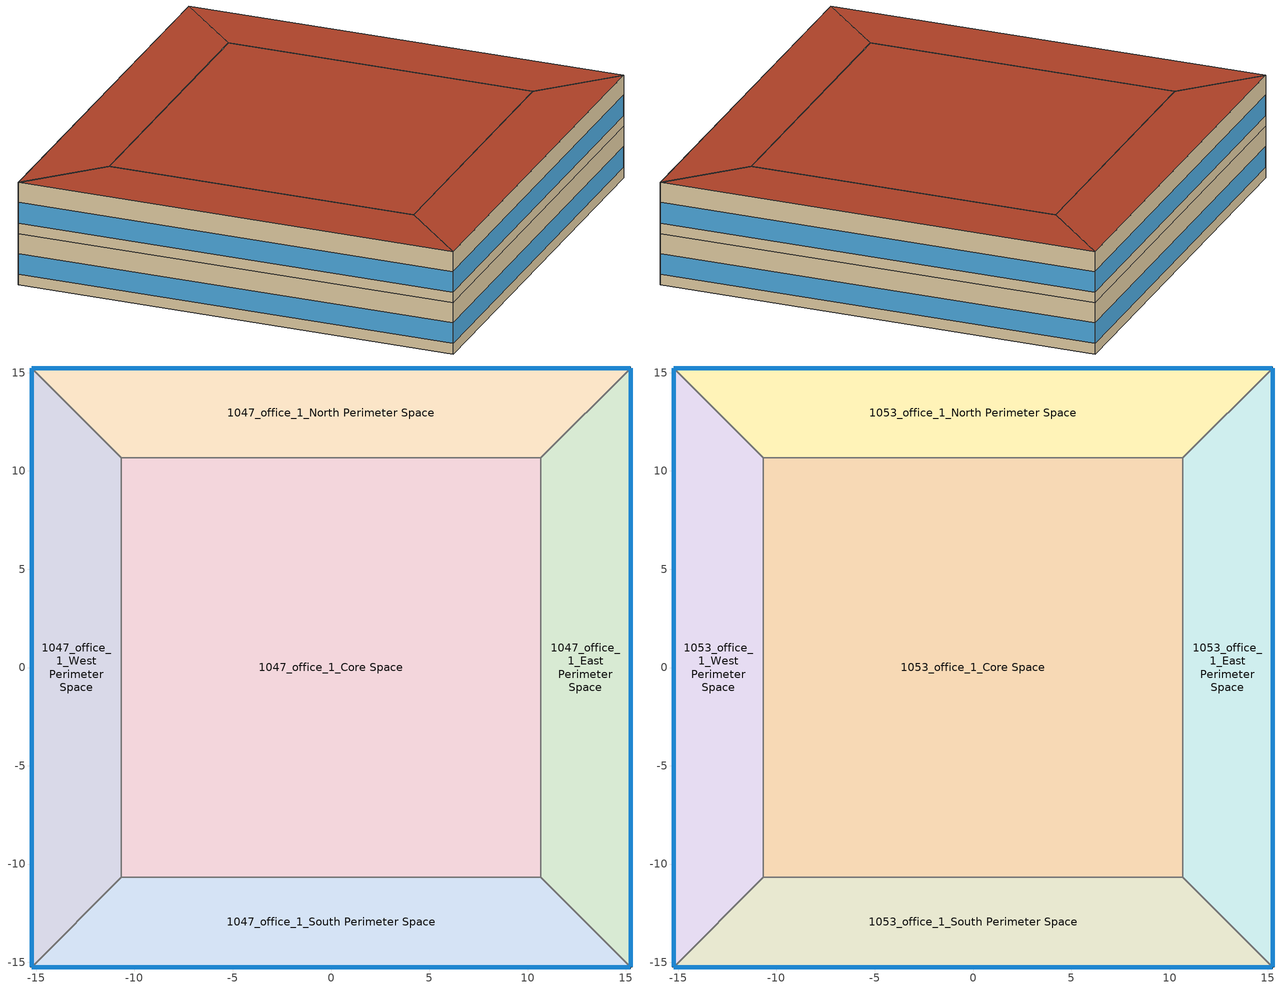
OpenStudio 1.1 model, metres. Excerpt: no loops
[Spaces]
1047_office_1_West Perimeter Space
 floor ground: -15.24,-15.24 -15.24,15.24 -10.67,10.67 -10.67,-10.67 z0
 wall outside (Masonry_Wall): -15.24,15.24 -15.24,-15.24 z0:3.66
 wall to 1047_office_1_North Perimeter Space: -10.67,10.67 -15.24,15.24 z0:3.66
 wall to 1047_office_1_Core Space: -10.67,-10.67 -10.67,10.67 z0:3.66
 wall to 1047_office_1_South Perimeter Space: -15.24,-15.24 -10.67,-10.67 z0:3.66
 window (fenestration_3.2366098693859_0.39_0.7): -15.24,15.21 -15.24,-15.21 z0.76:2.23
1047_office_1_North Perimeter Space
 floor ground: -15.24,15.24 15.24,15.24 10.67,10.67 -10.67,10.67 z0
 wall outside (Masonry_Wall): 15.24,15.24 -15.24,15.24 z0:3.66
 wall to 1047_office_1_East Perimeter Space: 10.67,10.67 15.24,15.24 z0:3.66
 wall to 1047_office_1_Core Space: -10.67,10.67 10.67,10.67 z0:3.66
 window (fenestration_3.2366098693859_0.39_0.7): 15.21,15.24 -15.21,15.24 z0.76:2.23
1047_office_1_East Perimeter Space
 floor ground: 15.24,15.24 15.24,-15.24 10.67,-10.67 10.67,10.67 z0
 wall outside (Masonry_Wall): 15.24,-15.24 15.24,15.24 z0:3.66
 wall to 1047_office_1_South Perimeter Space: 10.67,-10.67 15.24,-15.24 z0:3.66
 wall to 1047_office_1_Core Space: 10.67,10.67 10.67,-10.67 z0:3.66
 window (fenestration_3.2366098693859_0.39_0.7): 15.24,-15.21 15.24,15.21 z0.76:2.23
1047_office_1_South Perimeter Space
 floor ground: 15.24,-15.24 -15.24,-15.24 -10.67,-10.67 10.67,-10.67 z0
 wall outside (Masonry_Wall): -15.24,-15.24 15.24,-15.24 z0:3.66
 wall to 1047_office_1_Core Space: 10.67,-10.67 -10.67,-10.67 z0:3.66
 window (fenestration_3.2366098693859_0.39_0.7): -15.21,-15.24 15.21,-15.24 z0.76:2.23
1047_office_1_Core Space
 floor ground: -10.67,-10.67 -10.67,10.67 10.67,10.67 10.67,-10.67 z0
1053_office_1_West Perimeter Space
 floor to 1047_office_1_West Perimeter Space: -15.24,-15.24 -15.24,15.24 -10.67,10.67 -10.67,-10.67 z3.66
 wall outside (Masonry_Wall): -15.24,15.24 -15.24,-15.24 z3.66:7.32
 wall to 1053_office_1_North Perimeter Space: -10.67,10.67 -15.24,15.24 z3.66:7.32
 wall to 1053_office_1_Core Space: -10.67,-10.67 -10.67,10.67 z3.66:7.32
 wall to 1053_office_1_South Perimeter Space: -15.24,-15.24 -10.67,-10.67 z3.66:7.32
 window (fenestration_3.2366098693859_0.39_0.7): -15.24,15.21 -15.24,-15.21 z4.42:5.89
 roof outside: -10.67,-10.67 -10.67,10.67 -15.24,15.24 -15.24,-15.24 z7.32
1053_office_1_North Perimeter Space
 floor to 1047_office_1_North Perimeter Space: -15.24,15.24 15.24,15.24 10.67,10.67 -10.67,10.67 z3.66
 wall outside (Masonry_Wall): 15.24,15.24 -15.24,15.24 z3.66:7.32
 wall to 1053_office_1_East Perimeter Space: 10.67,10.67 15.24,15.24 z3.66:7.32
 wall to 1053_office_1_Core Space: -10.67,10.67 10.67,10.67 z3.66:7.32
 window (fenestration_3.2366098693859_0.39_0.7): 15.21,15.24 -15.21,15.24 z4.42:5.89
 roof outside: -10.67,10.67 10.67,10.67 15.24,15.24 -15.24,15.24 z7.32
1053_office_1_East Perimeter Space
 floor to 1047_office_1_East Perimeter Space: 15.24,15.24 15.24,-15.24 10.67,-10.67 10.67,10.67 z3.66
 wall outside (Masonry_Wall): 15.24,-15.24 15.24,15.24 z3.66:7.32
 wall to 1053_office_1_South Perimeter Space: 10.67,-10.67 15.24,-15.24 z3.66:7.32
 wall to 1053_office_1_Core Space: 10.67,10.67 10.67,-10.67 z3.66:7.32
 window (fenestration_3.2366098693859_0.39_0.7): 15.24,-15.21 15.24,15.21 z4.42:5.89
 roof outside: 10.67,10.67 10.67,-10.67 15.24,-15.24 15.24,15.24 z7.32
1053_office_1_South Perimeter Space
 floor to 1047_office_1_South Perimeter Space: 15.24,-15.24 -15.24,-15.24 -10.67,-10.67 10.67,-10.67 z3.66
 wall outside (Masonry_Wall): -15.24,-15.24 15.24,-15.24 z3.66:7.32
 wall to 1053_office_1_Core Space: 10.67,-10.67 -10.67,-10.67 z3.66:7.32
 window (fenestration_3.2366098693859_0.39_0.7): -15.21,-15.24 15.21,-15.24 z4.42:5.89
 roof outside: 10.67,-10.67 -10.67,-10.67 -15.24,-15.24 15.24,-15.24 z7.32
1053_office_1_Core Space
 floor to 1047_office_1_Core Space: -10.67,-10.67 -10.67,10.67 10.67,10.67 10.67,-10.67 z3.66
 roof outside: 10.67,-10.67 10.67,10.67 -10.67,10.67 -10.67,-10.67 z7.32
[Building]
Measure SAT Reset Test2: Default Construction Set=Default Construction Set 1
[Site]
Chicago Midway Ap_IL_USA: Latitude {deg}=41.78; Longitude {deg}=-87.75; Time Zone {hr}=-6; Elevation {m}=186
[Site:GroundTemperature:BuildingSurface]
19.527, 19.502, 19.536, 19.598, 20.002, 21.64, 22.225, 22.375, 21.449, 20.121, 19.802, 19.633
[Site:WaterMainsTemperature]
Calculation Method=Correlation; Annual Average Outdoor Air Temperature {C}=9.69; Maximum Difference In Monthly Average Outdoor Air Temperatures {deltaC}=28.1
[SizingPeriod:DesignDay] Barometric Pressure {Pa}=99110; Sky Clearness=0; Rain Indicator=0; Snow Indicator=0; Day of Month=21; Daylight Saving Time Indicator=0; Humidity Indicating Type=Wetbulb; Dry-Bulb Temperature Range Modifier Type=DefaultMultipliers; Daily Wet-Bulb Temperature Range {deltaC}=0
Name | Maximum Dry-Bulb Temperature {C} | Daily Dry-Bulb Temperature Range {deltaC} | Humidity Indicating Conditions at Maximum Dry-Bulb {BasedOnField A3} | Wind Speed {m/s} | Wind Direction {deg} | Month | Day Type | Solar Model Indicator | ASHRAE Taub | ASHRAE Taud
Chicago Midway Ap Ann Htg 99.6% Condns DB | -18.7 | 0 | -18.7 | 5.3 | 300 | 1 | WinterDesignDay | ASHRAEClearSky | 0 | 0
Chicago Midway Ap Ann Clg .4% Condns DB=>MWB | 33.4 | 8.8 | 23.8 | 5.6 | 220 | 7 | SummerDesignDay | ASHRAETau | 0.457 | 2.043
[Construction]
INT-FLOOR-TOPSIDE: 1/2IN Gypsum, 4IN CONCRETE HW, CP02 CARPET PAD
INT-FLOOR-UNDERSIDE: CP02 CARPET PAD, 4IN CONCRETE HW, 1/2IN Gypsum
Standard_Int-Wall: 1/2IN Gypsum, 1/2IN Gypsum
Masonry_Wall: 1IN Stucco, 8IN CONCRETE HW, Masonry Wall Insulation, 1/2IN Gypsum
IEAD_Metal_Deck: Roof Membrane, IEAD Roof Insulation, Metal Decking
Insul_slab: Floor Insulation, MAT-CC05 8 HW CONCRETE
fenestration_3.2366098693859_0.39_0.7: Glazing Layer
[Material] Thermal Absorptance=0.9
Name | Roughness | Thickness {m} | Conductivity {W/m-K} | Density {kg/m3} | Specific Heat {J/kg-K} | Solar Absorptance | Visible Absorptance
1/2IN Gypsum | Smooth | 0.0127 | 0.16 | 784.9 | 830 | 0.92 | 0.92
4IN CONCRETE HW | Rough | 0.1016 | 1.311 | 2240 | 836.8 | 0.7 | 0.7
1IN Stucco | Smooth | 0.0253 | 0.6918 | 1858 | 837 | 0.92 | 0.92
8IN CONCRETE HW; MAT-CC05 8 HW CONCRETE | Rough | 0.2032 | 1.311 | 2240 | 836.8 | 0.7 | 0.7
Masonry Wall Insulation | MediumRough | 0.0568815 | 0.049 | 265 | 836.8 | 0.7 | 0.7
Roof Membrane | VeryRough | 0.0095 | 0.16 | 1121.29 | 1460 | 0.7 | 0.7
IEAD Roof Insulation | MediumRough | 0.134064 | 0.049 | 265 | 836.8 | 0.7 | 0.7
Metal Decking | MediumSmooth | 0.0015 | 45.006 | 7680 | 418.4 | 0.7 | 0.3
Floor Insulation | MediumRough | 0.0795 | 0.045 | 265 | 836.8 | 0.7 | 0.7
[Material:NoMass]
CP02 CARPET PAD: Roughness=VeryRough; Thermal Resistance {m2-K/W}=0.2165; Thermal Absorptance=0.9; Solar Absorptance=0.7; Visible Absorptance=0.8
[DefaultSurfaceConstructions]
Name | Floor Construction | Wall Construction | Roof Ceiling Construction
Default Surface Constructions 1 | INT-FLOOR-TOPSIDE | Standard_Int-Wall | INT-FLOOR-UNDERSIDE
Default Surface Constructions 8; Default Surface Constructions 9; Default Surface Constructions 16; Default Surface Constructions 17 | Insul_slab |  | IEAD_Metal_Deck
[DefaultConstructionSet]
Name | Default Interior Surface Constructions | Default Exterior Surface Constructions | Default Ground Contact Surface Constructions
Default Construction Set 1 | Default Surface Constructions 1
Default Construction Set 5 |  | Default Surface Constructions 8 | Default Surface Constructions 9
Default Construction Set 9 |  | Default Surface Constructions 16 | Default Surface Constructions 17
[WindowMaterial:SimpleGlazingSystem]
Glazing Layer: U-Factor {W/m2-K}=3.23661; Solar Heat Gain Coefficient=0.39; Visible Transmittance=0.7
[AvailabilityManager:Scheduled]
Name | Schedule
Availability Manager Scheduled 1 | Airloop_619_Sched_Ruleset
Availability Manager Scheduled 2 | Airloop_622_Sched_Ruleset
[Controller:WaterCoil] Minimum Actuated Flow {m3/s}=0
Name | Action
Controller Water Coil 1 | Reverse
Controller Water Coil 2 | Normal
[BuildingStory] Nominal Z Coordinate {m}=0; Nominal Floor to Floor Height {m}=3.6576
Story 1; Story 2
[Space]
Name | Space Type | Default Construction Set | Building Story | Thermal Zone
1047_office_1_West Perimeter Space | PNNL_Asset_Rating_Office_Space_Type | Default Construction Set 5 | Story 1 | 1047_office_1_West Perimeter
1047_office_1_North Perimeter Space | PNNL_Asset_Rating_Office_Space_Type | Default Construction Set 5 | Story 1 | 1047_office_1_North Perimeter
1047_office_1_East Perimeter Space | PNNL_Asset_Rating_Office_Space_Type | Default Construction Set 5 | Story 1 | 1047_office_1_East Perimeter
1047_office_1_South Perimeter Space | PNNL_Asset_Rating_Office_Space_Type | Default Construction Set 5 | Story 1 | 1047_office_1_South Perimeter
1047_office_1_Core Space | PNNL_Asset_Rating_Office_Space_Type | Default Construction Set 5 | Story 1 | 1047_office_1_Core
1053_office_1_West Perimeter Space | PNNL_Asset_Rating_Office_Space_Type 1 | Default Construction Set 9 | Story 2 | 1053_office_1_West Perimeter
1053_office_1_North Perimeter Space | PNNL_Asset_Rating_Office_Space_Type 1 | Default Construction Set 9 | Story 2 | 1053_office_1_North Perimeter
1053_office_1_East Perimeter Space | PNNL_Asset_Rating_Office_Space_Type 1 | Default Construction Set 9 | Story 2 | 1053_office_1_East Perimeter
1053_office_1_South Perimeter Space | PNNL_Asset_Rating_Office_Space_Type 1 | Default Construction Set 9 | Story 2 | 1053_office_1_South Perimeter
1053_office_1_Core Space | PNNL_Asset_Rating_Office_Space_Type 1 | Default Construction Set 9 | Story 2 | 1053_office_1_Core
[ThermalZone] Use Ideal Air Loads=No
Name | Thermostat
1047_office_1_West Perimeter; 1047_office_1_North Perimeter; 1047_office_1_East Perimeter; 1047_office_1_South Perimeter; 1047_office_1_Core | Thermostat Setpoint Dual Setpoint 1
1053_office_1_West Perimeter; 1053_office_1_North Perimeter; 1053_office_1_East Perimeter; 1053_office_1_South Perimeter; 1053_office_1_Core | Thermostat Setpoint Dual Setpoint 2
[SpaceType] Default Schedule Set=PNNL_Asset_Rating_Office_Space_Type_Default_Schedule_Set; Design Specification Outdoor Air Object=PNNL_Asset_Rating_Office_Outdoor_Air
PNNL_Asset_Rating_Office_Space_Type; PNNL_Asset_Rating_Office_Space_Type 1
[DefaultScheduleSet]
PNNL_Asset_Rating_Office_Space_Type_Default_Schedule_Set: Number of People Schedule=PNNL_Asset_Rating_Office_Occupancy_Schedule; People Activity Level Schedule=PNNL_Asset_Rating_Office_Activity_Schedule; Lighting Schedule=PNNL_Asset_Rating_Office_Lighting_Schedule; Electric Equipment Schedule=PNNL_Asset_Rating_Office_Plug_And_Process_Schedule; Hot Water Equipment Schedule=PNNL_Asset_Rating_Office_Service_Water_Heating_Schedule 1; Infiltration Schedule=PNNL_Asset_Rating_Office_Infiltration_Schedule
[DesignSpecification:OutdoorAir]
PNNL_Asset_Rating_Office_Outdoor_Air: Outdoor Air Flow per Floor Area {m3/s-m2}=0.0004318
[People] People Definition=PNNL_Asset_Rating_Office_Occupants_Definition; Activity Level Schedule=PNNL_Asset_Rating_Office_Activity_Schedule
Name | Space or SpaceType
PNNL_Asset_Rating_Office_Occupants | PNNL_Asset_Rating_Office_Space_Type
PNNL_Asset_Rating_Office_Occupants 1 | PNNL_Asset_Rating_Office_Space_Type 1
[People:Definition]
PNNL_Asset_Rating_Office_Occupants_Definition: Number of People Calculation Method=Area/Person; Space Floor Area per Person {m2/person}=18.5806; Fraction Radiant=0.3; Sensible Heat Fraction=0.5
[Lights]
Name | Lights Definition | Space or SpaceType
PNNL_Asset_Rating_Office_Lights | PNNL_Asset_Rating_Office_Lights_Definition | PNNL_Asset_Rating_Office_Space_Type
PNNL_Asset_Rating_Office_Lights 1 | PNNL_Asset_Rating_Office_Lights_Definition 1 | PNNL_Asset_Rating_Office_Space_Type 1
[Lights:Definition] Design Level Calculation Method=Watts/Area; Fraction Radiant=0.37; Fraction Visible=0.18; Return Air Fraction=0
Name | Watts per Space Floor Area {W/m2}
PNNL_Asset_Rating_Office_Lights_Definition | 7.18267
PNNL_Asset_Rating_Office_Lights_Definition 1 | 10.261
[ElectricEquipment] Electric Equipment Definition=PNNL_Asset_Rating_Office_Plug_Loads_Definition
Name | Space or SpaceType
PNNL_Asset_Rating_Office_Plug_Loads | PNNL_Asset_Rating_Office_Space_Type
PNNL_Asset_Rating_Office_Plug_Loads 1 | PNNL_Asset_Rating_Office_Space_Type 1
[ElectricEquipment:Definition]
PNNL_Asset_Rating_Office_Plug_Loads_Definition: Design Level Calculation Method=Watts/Area; Watts per Space Floor Area {W/m2}=8.07293; Fraction Latent=0; Fraction Radiant=0.3; Fraction Lost=0
[SpaceInfiltration:DesignFlowRate] Design Flow Rate Calculation Method=Flow/ExteriorArea; Flow per Exterior Surface Area {m3/s-m2}=0.00054919
Name | Space or SpaceType
PNNL_Asset_Rating_Office_Infiltration | PNNL_Asset_Rating_Office_Space_Type
PNNL_Asset_Rating_Office_Infiltration 1 | PNNL_Asset_Rating_Office_Space_Type 1
[ThermostatSetpoint:DualSetpoint]
Name | Heating Setpoint Temperature Schedule | Cooling Setpoint Temperature Schedule
Thermostat Setpoint Dual Setpoint 1 | PNNL_Asset_Rating_Office_Heating_Schedule | PNNL_Asset_Rating_Office_Cooling_Schedule
Thermostat Setpoint Dual Setpoint 2 | PNNL_Asset_Rating_Office_Heating_Schedule 1 | PNNL_Asset_Rating_Office_Cooling_Schedule 1
[Schedule:Ruleset]
Name | Default Day Schedule | Summer Design Day Schedule | Winter Design Day Schedule
Airloop_619_Sched_Ruleset | PNNL_Asset_Rating_Office_Hvac_Schedule_Week_Day 1 | PNNL_Asset_Rating_Office_Hvac_Schedule_Summer_Design_Day 1 | PNNL_Asset_Rating_Office_Hvac_Schedule_Winter_Design_Day 1
Airloop_622_Sched_Ruleset | PNNL_Asset_Rating_Office_Hvac_Schedule_Week_Day 2 | PNNL_Asset_Rating_Office_Hvac_Schedule_Summer_Design_Day 2 | PNNL_Asset_Rating_Office_Hvac_Schedule_Winter_Design_Day 2
PNNL_Asset_Rating_Office_Occupancy_Schedule | PNNL_Asset_Rating_Office_Occupancy_Schedule_Week_Day | PNNL_Asset_Rating_Office_Occupancy_Schedule_Summer_Design_Day | PNNL_Asset_Rating_Office_Occupancy_Schedule_Winter_Design_Day
PNNL_Asset_Rating_Office_Activity_Schedule | PNNL_Asset_Rating_Office_Activity_Schedule_Week_Day | PNNL_Asset_Rating_Office_Activity_Schedule_Summer_Design_Day | PNNL_Asset_Rating_Office_Activity_Schedule_Winter_Design_Day
PNNL_Asset_Rating_Office_Lighting_Schedule | PNNL_Asset_Rating_Office_Lighting_Schedule_Week_Day | PNNL_Asset_Rating_Office_Lighting_Schedule_Summer_Design_Day | PNNL_Asset_Rating_Office_Lighting_Schedule_Winter_Design_Day
PNNL_Asset_Rating_Office_Plug_And_Process_Schedule | PNNL_Asset_Rating_Office_Plug_And_Process_Schedule_Week_Day | PNNL_Asset_Rating_Office_Plug_And_Process_Schedule_Summer_Design_Day | PNNL_Asset_Rating_Office_Plug_And_Process_Schedule_Winter_Design_Day
PNNL_Asset_Rating_Office_Infiltration_Schedule | PNNL_Asset_Rating_Office_Infiltration_Schedule_Week_Day | PNNL_Asset_Rating_Office_Infiltration_Schedule_Summer_Design_Day | PNNL_Asset_Rating_Office_Infiltration_Schedule_Winter_Design_Day
PNNL_Asset_Rating_Office_Heating_Schedule | PNNL_Asset_Rating_Office_Heating_Schedule_Week_Day | PNNL_Asset_Rating_Office_Heating_Schedule_Summer_Design_Day | PNNL_Asset_Rating_Office_Heating_Schedule_Winter_Design_Day
PNNL_Asset_Rating_Office_Cooling_Schedule | PNNL_Asset_Rating_Office_Cooling_Schedule_Week_Day | PNNL_Asset_Rating_Office_Cooling_Schedule_Summer_Design_Day | PNNL_Asset_Rating_Office_Cooling_Schedule_Winter_Design_Day
PNNL_Asset_Rating_Office_Service_Water_Heating_Schedule 1 | PNNL_Asset_Rating_Office_Service_Water_Heating_Schedule_Week_Day 2 | PNNL_Asset_Rating_Office_Service_Water_Heating_Schedule_Summer_Design_Day 2 | PNNL_Asset_Rating_Office_Service_Water_Heating_Schedule_Winter_Design_Day 2
PNNL_Asset_Rating_Office_Heating_Schedule 1 | PNNL_Asset_Rating_Office_Heating_Schedule_Week_Day 1 | PNNL_Asset_Rating_Office_Heating_Schedule_Summer_Design_Day 1 | PNNL_Asset_Rating_Office_Heating_Schedule_Winter_Design_Day 1
PNNL_Asset_Rating_Office_Cooling_Schedule 1 | PNNL_Asset_Rating_Office_Cooling_Schedule_Week_Day 1 | PNNL_Asset_Rating_Office_Cooling_Schedule_Summer_Design_Day 1 | PNNL_Asset_Rating_Office_Cooling_Schedule_Winter_Design_Day 1
[Schedule:Day]
PNNL_Asset_Rating_Office_Hvac_Schedule_Week_Day 1; PNNL_Asset_Rating_Office_Hvac_Schedule_Week_Day 2: 1, 0, 0, 2, 0, 0, 3, 0, 0, 4, 0, 0, 5, 0, 0, 6, 0, 1, 7, 0, 1, 8, 0, 1, 9, 0, 1, 10, 0, 1, 11, 0, 1, 12, 0, 1, 13, 0, 1, 14, 0, 1, 15, 0, 1, 16, 0, 1, 17, 0, 1, 18, 0, 1, 19, 0, 1, 20, 0, 1, 21, 0, 1, 22, 0, 1, 23, 0, 0, 24, 0, 0
PNNL_Asset_Rating_Office_Hvac_Schedule_Summer_Design_Day 1; PNNL_Asset_Rating_Office_Hvac_Schedule_Summer_Design_Day 2: 1, 0, 0, 2, 0, 0, 3, 0, 0, 4, 0, 0, 5, 0, 0, 6, 0, 0, 7, 0, 1, 8, 0, 1, 9, 0, 1, 10, 0, 1, 11, 0, 1, 12, 0, 1, 13, 0, 1, 14, 0, 1, 15, 0, 1, 16, 0, 1, 17, 0, 1, 18, 0, 1, 19, 0, 1, 20, 0, 1, 21, 0, 1, 22, 0, 1, 23, 0, 0, 24, 0, 0
PNNL_Asset_Rating_Office_Hvac_Schedule_Winter_Design_Day 1; PNNL_Asset_Rating_Office_Hvac_Schedule_Winter_Design_Day 2: 1, 0, 0, 2, 0, 0, 3, 0, 0, 4, 0, 0, 5, 0, 0, 6, 0, 0, 7, 0, 1, 8, 0, 1, 9, 0, 1, 10, 0, 1, 11, 0, 1, 12, 0, 1, 13, 0, 1, 14, 0, 1, 15, 0, 1, 16, 0, 1, 17, 0, 1, 18, 0, 1, 19, 0, 0, 20, 0, 0, 21, 0, 0, 22, 0, 0, 23, 0, 0, 24, 0, 0
PNNL_Asset_Rating_Office_Hvac_Schedule_Sunday 1; PNNL_Asset_Rating_Office_Hvac_Schedule_Sunday 2; PNNL_Asset_Rating_Office_Occupancy_Schedule_Winter_Design_Day; PNNL_Asset_Rating_Office_Lighting_Schedule_Winter_Design_Day; PNNL_Asset_Rating_Office_Plug_And_Process_Schedule_Winter_Design_Day: 1, 0, 0, 2, 0, 0, 3, 0, 0, 4, 0, 0, 5, 0, 0, 6, 0, 0, 7, 0, 0, 8, 0, 0, 9, 0, 0, 10, 0, 0, 11, 0, 0, 12, 0, 0, 13, 0, 0, 14, 0, 0, 15, 0, 0, 16, 0, 0, 17, 0, 0, 18, 0, 0, 19, 0, 0, 20, 0, 0, 21, 0, 0, 22, 0, 0, 23, 0, 0, 24, 0, 0
PNNL_Asset_Rating_Office_Hvac_Schedule_Saturday 1; PNNL_Asset_Rating_Office_Hvac_Schedule_Saturday 2: 1, 0, 0, 2, 0, 0, 3, 0, 0, 4, 0, 0, 5, 0, 0, 6, 0, 1, 7, 0, 1, 8, 0, 1, 9, 0, 1, 10, 0, 1, 11, 0, 1, 12, 0, 1, 13, 0, 1, 14, 0, 1, 15, 0, 1, 16, 0, 1, 17, 0, 1, 18, 0, 0, 19, 0, 0, 20, 0, 0, 21, 0, 0, 22, 0, 0, 23, 0, 0, 24, 0, 0
PNNL_Asset_Rating_Office_Occupancy_Schedule_Week_Day: 1, 0, 0, 2, 0, 0, 3, 0, 0, 4, 0, 0, 5, 0, 0, 6, 0, 0, 7, 0, 0.1, 8, 0, 0.2, 9, 0, 0.95, 10, 0, 0.95, 11, 0, 0.95, 12, 0, 0.95, 13, 0, 0.5, 14, 0, 0.95, 15, 0, 0.95, 16, 0, 0.95, 17, 0, 0.95, 18, 0, 0.3, 19, 0, 0.1, 20, 0, 0.1, 21, 0, 0.1, 22, 0, 0.1, 23, 0, 0.05, 24, 0, 0.05
PNNL_Asset_Rating_Office_Occupancy_Schedule_Summer_Design_Day: 1, 0, 0, 2, 0, 0, 3, 0, 0, 4, 0, 0, 5, 0, 0, 6, 0, 0, 7, 0, 1, 8, 0, 1, 9, 0, 1, 10, 0, 1, 11, 0, 1, 12, 0, 1, 13, 0, 1, 14, 0, 1, 15, 0, 1, 16, 0, 1, 17, 0, 1, 18, 0, 1, 19, 0, 1, 20, 0, 1, 21, 0, 1, 22, 0, 1, 23, 0, 0.05, 24, 0, 0.05
PNNL_Asset_Rating_Office_Occupancy_Schedule_Sunday: 1, 0, 0, 2, 0, 0, 3, 0, 0, 4, 0, 0, 5, 0, 0, 6, 0, 0, 7, 0, 0.05, 8, 0, 0.05, 9, 0, 0.05, 10, 0, 0.05, 11, 0, 0.05, 12, 0, 0.05, 13, 0, 0.05, 14, 0, 0.05, 15, 0, 0.05, 16, 0, 0.05, 17, 0, 0.05, 18, 0, 0.05, 19, 0, 0, 20, 0, 0, 21, 0, 0, 22, 0, 0, 23, 0, 0, 24, 0, 0
PNNL_Asset_Rating_Office_Occupancy_Schedule_Saturday: 1, 0, 0, 2, 0, 0, 3, 0, 0, 4, 0, 0, 5, 0, 0, 6, 0, 0, 7, 0, 0.1, 8, 0, 0.1, 9, 0, 0.3, 10, 0, 0.3, 11, 0, 0.3, 12, 0, 0.3, 13, 0, 0.1, 14, 0, 0.1, 15, 0, 0.1, 16, 0, 0.1, 17, 0, 0.1, 18, 0, 0.05, 19, 0, 0.05, 20, 0, 0, 21, 0, 0, 22, 0, 0, 23, 0, 0, 24, 0, 0
PNNL_Asset_Rating_Office_Activity_Schedule_Week_Day; PNNL_Asset_Rating_Office_Activity_Schedule_Summer_Design_Day; PNNL_Asset_Rating_Office_Activity_Schedule_Winter_Design_Day; PNNL_Asset_Rating_Office_Activity_Schedule_Sunday; PNNL_Asset_Rating_Office_Activity_Schedule_Saturday: 1, 0, 132, 2, 0, 132, 3, 0, 132, 4, 0, 132, 5, 0, 132, 6, 0, 132, 7, 0, 132, 8, 0, 132, 9, 0, 132, 10, 0, 132, 11, 0, 132, 12, 0, 132, 13, 0, 132, 14, 0, 132, 15, 0, 132, 16, 0, 132, 17, 0, 132, 18, 0, 132, 19, 0, 132, 20, 0, 132, 21, 0, 132, 22, 0, 132, 23, 0, 132, 24, 0, 132
PNNL_Asset_Rating_Office_Lighting_Schedule_Week_Day: 1, 0, 0.05, 2, 0, 0.05, 3, 0, 0.05, 4, 0, 0.05, 5, 0, 0.05, 6, 0, 0.1, 7, 0, 0.1, 8, 0, 0.3, 9, 0, 0.9, 10, 0, 0.9, 11, 0, 0.9, 12, 0, 0.9, 13, 0, 0.9, 14, 0, 0.9, 15, 0, 0.9, 16, 0, 0.9, 17, 0, 0.9, 18, 0, 0.5, 19, 0, 0.3, 20, 0, 0.3, 21, 0, 0.2, 22, 0, 0.2, 23, 0, 0.1, 24, 0, 0.05
PNNL_Asset_Rating_Office_Lighting_Schedule_Summer_Design_Day; PNNL_Asset_Rating_Office_Plug_And_Process_Schedule_Summer_Design_Day; PNNL_Asset_Rating_Office_Infiltration_Schedule_Sunday: 1, 0, 1, 2, 0, 1, 3, 0, 1, 4, 0, 1, 5, 0, 1, 6, 0, 1, 7, 0, 1, 8, 0, 1, 9, 0, 1, 10, 0, 1, 11, 0, 1, 12, 0, 1, 13, 0, 1, 14, 0, 1, 15, 0, 1, 16, 0, 1, 17, 0, 1, 18, 0, 1, 19, 0, 1, 20, 0, 1, 21, 0, 1, 22, 0, 1, 23, 0, 1, 24, 0, 1
PNNL_Asset_Rating_Office_Lighting_Schedule_Sunday: 1, 0, 0.05, 2, 0, 0.05, 3, 0, 0.05, 4, 0, 0.05, 5, 0, 0.05, 6, 0, 0.05, 7, 0, 0.05, 8, 0, 0.05, 9, 0, 0.05, 10, 0, 0.05, 11, 0, 0.05, 12, 0, 0.05, 13, 0, 0.05, 14, 0, 0.05, 15, 0, 0.05, 16, 0, 0.05, 17, 0, 0.05, 18, 0, 0.05, 19, 0, 0.05, 20, 0, 0.05, 21, 0, 0.05, 22, 0, 0.05, 23, 0, 0.05, 24, 0, 0.05
PNNL_Asset_Rating_Office_Lighting_Schedule_Saturday: 1, 0, 0.05, 2, 0, 0.05, 3, 0, 0.05, 4, 0, 0.05, 5, 0, 0.05, 6, 0, 0.05, 7, 0, 0.1, 8, 0, 0.1, 9, 0, 0.3, 10, 0, 0.3, 11, 0, 0.3, 12, 0, 0.3, 13, 0, 0.15, 14, 0, 0.15, 15, 0, 0.15, 16, 0, 0.15, 17, 0, 0.15, 18, 0, 0.05, 19, 0, 0.05, 20, 0, 0.05, 21, 0, 0.05, 22, 0, 0.05, 23, 0, 0.05, 24, 0, 0.05
PNNL_Asset_Rating_Office_Plug_And_Process_Schedule_Week_Day: 1, 0, 0.4, 2, 0, 0.4, 3, 0, 0.4, 4, 0, 0.4, 5, 0, 0.4, 6, 0, 0.4, 7, 0, 0.4, 8, 0, 0.4, 9, 0, 0.9, 10, 0, 0.9, 11, 0, 0.9, 12, 0, 0.9, 13, 0, 0.8, 14, 0, 0.9, 15, 0, 0.9, 16, 0, 0.9, 17, 0, 0.9, 18, 0, 0.5, 19, 0, 0.4, 20, 0, 0.4, 21, 0, 0.4, 22, 0, 0.4, 23, 0, 0.4, 24, 0, 0.4
PNNL_Asset_Rating_Office_Plug_And_Process_Schedule_Sunday: 1, 0, 0.3, 2, 0, 0.3, 3, 0, 0.3, 4, 0, 0.3, 5, 0, 0.3, 6, 0, 0.3, 7, 0, 0.3, 8, 0, 0.3, 9, 0, 0.3, 10, 0, 0.3, 11, 0, 0.3, 12, 0, 0.3, 13, 0, 0.3, 14, 0, 0.3, 15, 0, 0.3, 16, 0, 0.3, 17, 0, 0.3, 18, 0, 0.3, 19, 0, 0.3, 20, 0, 0.3, 21, 0, 0.3, 22, 0, 0.3, 23, 0, 0.3, 24, 0, 0.3
PNNL_Asset_Rating_Office_Plug_And_Process_Schedule_Saturday: 1, 0, 0.3, 2, 0, 0.3, 3, 0, 0.3, 4, 0, 0.3, 5, 0, 0.3, 6, 0, 0.3, 7, 0, 0.4, 8, 0, 0.4, 9, 0, 0.5, 10, 0, 0.5, 11, 0, 0.5, 12, 0, 0.5, 13, 0, 0.35, 14, 0, 0.35, 15, 0, 0.35, 16, 0, 0.35, 17, 0, 0.35, 18, 0, 0.3, 19, 0, 0.3, 20, 0, 0.3, 21, 0, 0.3, 22, 0, 0.3, 23, 0, 0.3, 24, 0, 0.3
PNNL_Asset_Rating_Office_Infiltration_Schedule_Week_Day; PNNL_Asset_Rating_Office_Infiltration_Schedule_Summer_Design_Day: 1, 0, 1, 2, 0, 1, 3, 0, 1, 4, 0, 1, 5, 0, 1, 6, 0, 1, 7, 0, 0.25, 8, 0, 0.25, 9, 0, 0.25, 10, 0, 0.25, 11, 0, 0.25, 12, 0, 0.25, 13, 0, 0.25, 14, 0, 0.25, 15, 0, 0.25, 16, 0, 0.25, 17, 0, 0.25, 18, 0, 0.25, 19, 0, 0.25, 20, 0, 0.25, 21, 0, 0.25, 22, 0, 0.25, 23, 0, 1, 24, 0, 1
PNNL_Asset_Rating_Office_Infiltration_Schedule_Winter_Design_Day; PNNL_Asset_Rating_Office_Infiltration_Schedule_Saturday: 1, 0, 1, 2, 0, 1, 3, 0, 1, 4, 0, 1, 5, 0, 1, 6, 0, 1, 7, 0, 0.25, 8, 0, 0.25, 9, 0, 0.25, 10, 0, 0.25, 11, 0, 0.25, 12, 0, 0.25, 13, 0, 0.25, 14, 0, 0.25, 15, 0, 0.25, 16, 0, 0.25, 17, 0, 0.25, 18, 0, 0.25, 19, 0, 1, 20, 0, 1, 21, 0, 1, 22, 0, 1, 23, 0, 1, 24, 0, 1
PNNL_Asset_Rating_Office_Heating_Schedule_Week_Day; PNNL_Asset_Rating_Office_Heating_Schedule_Winter_Design_Day; PNNL_Asset_Rating_Office_Heating_Schedule_Week_Day 1; PNNL_Asset_Rating_Office_Heating_Schedule_Winter_Design_Day 1: 1, 0, 15.6, 2, 0, 15.6, 3, 0, 15.6, 4, 0, 15.6, 5, 0, 15.6, 6, 0, 17.6, 7, 0, 19.6, 8, 0, 21, 9, 0, 21, 10, 0, 21, 11, 0, 21, 12, 0, 21, 13, 0, 21, 14, 0, 21, 15, 0, 21, 16, 0, 21, 17, 0, 21, 18, 0, 21, 19, 0, 21, 20, 0, 21, 21, 0, 21, 22, 0, 21, 23, 0, 15.6, 24, 0, 15.6
PNNL_Asset_Rating_Office_Heating_Schedule_Summer_Design_Day; PNNL_Asset_Rating_Office_Heating_Schedule_Sunday; PNNL_Asset_Rating_Office_Heating_Schedule_Summer_Design_Day 1; PNNL_Asset_Rating_Office_Heating_Schedule_Sunday 1: 1, 0, 15.6, 2, 0, 15.6, 3, 0, 15.6, 4, 0, 15.6, 5, 0, 15.6, 6, 0, 15.6, 7, 0, 15.6, 8, 0, 15.6, 9, 0, 15.6, 10, 0, 15.6, 11, 0, 15.6, 12, 0, 15.6, 13, 0, 15.6, 14, 0, 15.6, 15, 0, 15.6, 16, 0, 15.6, 17, 0, 15.6, 18, 0, 15.6, 19, 0, 15.6, 20, 0, 15.6, 21, 0, 15.6, 22, 0, 15.6, 23, 0, 15.6, 24, 0, 15.6
PNNL_Asset_Rating_Office_Heating_Schedule_Saturday; PNNL_Asset_Rating_Office_Heating_Schedule_Saturday 1: 1, 0, 15.6, 2, 0, 15.6, 3, 0, 15.6, 4, 0, 15.6, 5, 0, 15.6, 6, 0, 17.6, 7, 0, 19.6, 8, 0, 21, 9, 0, 21, 10, 0, 21, 11, 0, 21, 12, 0, 21, 13, 0, 21, 14, 0, 21, 15, 0, 21, 16, 0, 21, 17, 0, 21, 18, 0, 15.6, 19, 0, 15.6, 20, 0, 15.6, 21, 0, 15.6, 22, 0, 15.6, 23, 0, 15.6, 24, 0, 15.6
PNNL_Asset_Rating_Office_Cooling_Schedule_Week_Day; PNNL_Asset_Rating_Office_Cooling_Schedule_Summer_Design_Day; PNNL_Asset_Rating_Office_Cooling_Schedule_Week_Day 1; PNNL_Asset_Rating_Office_Cooling_Schedule_Summer_Design_Day 1: 1, 0, 26.7, 2, 0, 26.7, 3, 0, 26.7, 4, 0, 26.7, 5, 0, 26.7, 6, 0, 25.7, 7, 0, 25, 8, 0, 24, 9, 0, 24, 10, 0, 24, 11, 0, 24, 12, 0, 24, 13, 0, 24, 14, 0, 24, 15, 0, 24, 16, 0, 24, 17, 0, 24, 18, 0, 24, 19, 0, 24, 20, 0, 24, 21, 0, 24, 22, 0, 24, 23, 0, 26.7, 24, 0, 26.7
PNNL_Asset_Rating_Office_Cooling_Schedule_Winter_Design_Day; PNNL_Asset_Rating_Office_Cooling_Schedule_Sunday; PNNL_Asset_Rating_Office_Cooling_Schedule_Winter_Design_Day 1; PNNL_Asset_Rating_Office_Cooling_Schedule_Sunday 1: 1, 0, 26.7, 2, 0, 26.7, 3, 0, 26.7, 4, 0, 26.7, 5, 0, 26.7, 6, 0, 26.7, 7, 0, 26.7, 8, 0, 26.7, 9, 0, 26.7, 10, 0, 26.7, 11, 0, 26.7, 12, 0, 26.7, 13, 0, 26.7, 14, 0, 26.7, 15, 0, 26.7, 16, 0, 26.7, 17, 0, 26.7, 18, 0, 26.7, 19, 0, 26.7, 20, 0, 26.7, 21, 0, 26.7, 22, 0, 26.7, 23, 0, 26.7, 24, 0, 26.7
PNNL_Asset_Rating_Office_Cooling_Schedule_Saturday; PNNL_Asset_Rating_Office_Cooling_Schedule_Saturday 1: 1, 0, 26.7, 2, 0, 26.7, 3, 0, 26.7, 4, 0, 26.7, 5, 0, 26.7, 6, 0, 25.7, 7, 0, 25, 8, 0, 24, 9, 0, 24, 10, 0, 24, 11, 0, 24, 12, 0, 24, 13, 0, 24, 14, 0, 24, 15, 0, 24, 16, 0, 24, 17, 0, 24, 18, 0, 26.7, 19, 0, 26.7, 20, 0, 26.7, 21, 0, 26.7, 22, 0, 26.7, 23, 0, 26.7, 24, 0, 26.7
PNNL_Asset_Rating_Office_Service_Water_Heating_Schedule_Week_Day 2; PNNL_Asset_Rating_Office_Service_Water_Heating_Schedule_Summer_Design_Day 2: 1, 0, 0, 2, 0, 0, 3, 0, 0, 4, 0, 0, 5, 0, 0, 6, 0, 0, 7, 0, 0.07, 8, 0, 0.19, 9, 0, 0.35, 10, 0, 0.38, 11, 0, 0.39, 12, 0, 0.47, 13, 0, 0.57, 14, 0, 0.54, 15, 0, 0.34, 16, 0, 0.33, 17, 0, 0.44, 18, 0, 0.26, 19, 0, 0.21, 20, 0, 0.15, 21, 0, 0.17, 22, 0, 0.08, 23, 0, 0.05, 24, 0, 0.05
PNNL_Asset_Rating_Office_Service_Water_Heating_Schedule_Winter_Design_Day 2; PNNL_Asset_Rating_Office_Service_Water_Heating_Schedule_Saturday 2: 1, 0, 0, 2, 0, 0, 3, 0, 0, 4, 0, 0, 5, 0, 0, 6, 0, 0, 7, 0, 0.07, 8, 0, 0.11, 9, 0, 0.15, 10, 0, 0.21, 11, 0, 0.19, 12, 0, 0.23, 13, 0, 0.2, 14, 0, 0.19, 15, 0, 0.15, 16, 0, 0.13, 17, 0, 0.14, 18, 0, 0.07, 19, 0, 0.07, 20, 0, 0, 21, 0, 0, 22, 0, 0, 23, 0, 0, 24, 0, 0
PNNL_Asset_Rating_Office_Service_Water_Heating_Schedule_Sunday 2: 1, 0, 0, 2, 0, 0, 3, 0, 0, 4, 0, 0, 5, 0, 0, 6, 0, 0, 7, 0, 0.04, 8, 0, 0.04, 9, 0, 0.04, 10, 0, 0.04, 11, 0, 0.04, 12, 0, 0.06, 13, 0, 0.06, 14, 0, 0.09, 15, 0, 0.06, 16, 0, 0.04, 17, 0, 0.04, 18, 0, 0.04, 19, 0, 0, 20, 0, 0, 21, 0, 0, 22, 0, 0, 23, 0, 0, 24, 0, 0
[Schedule:Rule]
Name | Schedule Ruleset | Rule Order | Day Schedule | Apply Sunday | Apply Saturday
PNNL_Asset_Rating_Office_Hvac_Schedule_Sunday_Rule 1 | Airloop_619_Sched_Ruleset | 0 | PNNL_Asset_Rating_Office_Hvac_Schedule_Sunday 1 | Yes
PNNL_Asset_Rating_Office_Hvac_Schedule_Saturday_Rule 1 | Airloop_619_Sched_Ruleset | 1 | PNNL_Asset_Rating_Office_Hvac_Schedule_Saturday 1 |  | Yes
PNNL_Asset_Rating_Office_Hvac_Schedule_Sunday_Rule 2 | Airloop_622_Sched_Ruleset | 0 | PNNL_Asset_Rating_Office_Hvac_Schedule_Sunday 2 | Yes
PNNL_Asset_Rating_Office_Hvac_Schedule_Saturday_Rule 2 | Airloop_622_Sched_Ruleset | 1 | PNNL_Asset_Rating_Office_Hvac_Schedule_Saturday 2 |  | Yes
PNNL_Asset_Rating_Office_Occupancy_Schedule_Sunday_Rule | PNNL_Asset_Rating_Office_Occupancy_Schedule | 0 | PNNL_Asset_Rating_Office_Occupancy_Schedule_Sunday | Yes
PNNL_Asset_Rating_Office_Occupancy_Schedule_Saturday_Rule | PNNL_Asset_Rating_Office_Occupancy_Schedule | 1 | PNNL_Asset_Rating_Office_Occupancy_Schedule_Saturday |  | Yes
PNNL_Asset_Rating_Office_Activity_Schedule_Sunday_Rule | PNNL_Asset_Rating_Office_Activity_Schedule | 0 | PNNL_Asset_Rating_Office_Activity_Schedule_Sunday | Yes
PNNL_Asset_Rating_Office_Activity_Schedule_Saturday_Rule | PNNL_Asset_Rating_Office_Activity_Schedule | 1 | PNNL_Asset_Rating_Office_Activity_Schedule_Saturday |  | Yes
PNNL_Asset_Rating_Office_Lighting_Schedule_Sunday_Rule | PNNL_Asset_Rating_Office_Lighting_Schedule | 0 | PNNL_Asset_Rating_Office_Lighting_Schedule_Sunday | Yes
PNNL_Asset_Rating_Office_Lighting_Schedule_Saturday_Rule | PNNL_Asset_Rating_Office_Lighting_Schedule | 1 | PNNL_Asset_Rating_Office_Lighting_Schedule_Saturday |  | Yes
PNNL_Asset_Rating_Office_Plug_And_Process_Schedule_Sunday_Rule | PNNL_Asset_Rating_Office_Plug_And_Process_Schedule | 0 | PNNL_Asset_Rating_Office_Plug_And_Process_Schedule_Sunday | Yes
PNNL_Asset_Rating_Office_Plug_And_Process_Schedule_Saturday_Rule | PNNL_Asset_Rating_Office_Plug_And_Process_Schedule | 1 | PNNL_Asset_Rating_Office_Plug_And_Process_Schedule_Saturday |  | Yes
PNNL_Asset_Rating_Office_Infiltration_Schedule_Sunday_Rule | PNNL_Asset_Rating_Office_Infiltration_Schedule | 0 | PNNL_Asset_Rating_Office_Infiltration_Schedule_Sunday | Yes
PNNL_Asset_Rating_Office_Infiltration_Schedule_Saturday_Rule | PNNL_Asset_Rating_Office_Infiltration_Schedule | 1 | PNNL_Asset_Rating_Office_Infiltration_Schedule_Saturday |  | Yes
PNNL_Asset_Rating_Office_Heating_Schedule_Sunday_Rule | PNNL_Asset_Rating_Office_Heating_Schedule | 0 | PNNL_Asset_Rating_Office_Heating_Schedule_Sunday | Yes
PNNL_Asset_Rating_Office_Heating_Schedule_Saturday_Rule | PNNL_Asset_Rating_Office_Heating_Schedule | 1 | PNNL_Asset_Rating_Office_Heating_Schedule_Saturday |  | Yes
PNNL_Asset_Rating_Office_Cooling_Schedule_Sunday_Rule | PNNL_Asset_Rating_Office_Cooling_Schedule | 0 | PNNL_Asset_Rating_Office_Cooling_Schedule_Sunday | Yes
PNNL_Asset_Rating_Office_Cooling_Schedule_Saturday_Rule | PNNL_Asset_Rating_Office_Cooling_Schedule | 1 | PNNL_Asset_Rating_Office_Cooling_Schedule_Saturday |  | Yes
PNNL_Asset_Rating_Office_Service_Water_Heating_Schedule_Sunday_Rule 2 | PNNL_Asset_Rating_Office_Service_Water_Heating_Schedule 1 | 0 | PNNL_Asset_Rating_Office_Service_Water_Heating_Schedule_Sunday 2 | Yes
PNNL_Asset_Rating_Office_Service_Water_Heating_Schedule_Saturday_Rule 2 | PNNL_Asset_Rating_Office_Service_Water_Heating_Schedule 1 | 1 | PNNL_Asset_Rating_Office_Service_Water_Heating_Schedule_Saturday 2 |  | Yes
PNNL_Asset_Rating_Office_Heating_Schedule_Sunday_Rule 1 | PNNL_Asset_Rating_Office_Heating_Schedule 1 | 0 | PNNL_Asset_Rating_Office_Heating_Schedule_Sunday 1 | Yes
PNNL_Asset_Rating_Office_Heating_Schedule_Saturday_Rule 1 | PNNL_Asset_Rating_Office_Heating_Schedule 1 | 1 | PNNL_Asset_Rating_Office_Heating_Schedule_Saturday 1 |  | Yes
PNNL_Asset_Rating_Office_Cooling_Schedule_Sunday_Rule 1 | PNNL_Asset_Rating_Office_Cooling_Schedule 1 | 0 | PNNL_Asset_Rating_Office_Cooling_Schedule_Sunday 1 | Yes
PNNL_Asset_Rating_Office_Cooling_Schedule_Saturday_Rule 1 | PNNL_Asset_Rating_Office_Cooling_Schedule 1 | 1 | PNNL_Asset_Rating_Office_Cooling_Schedule_Saturday 1 |  | Yes
